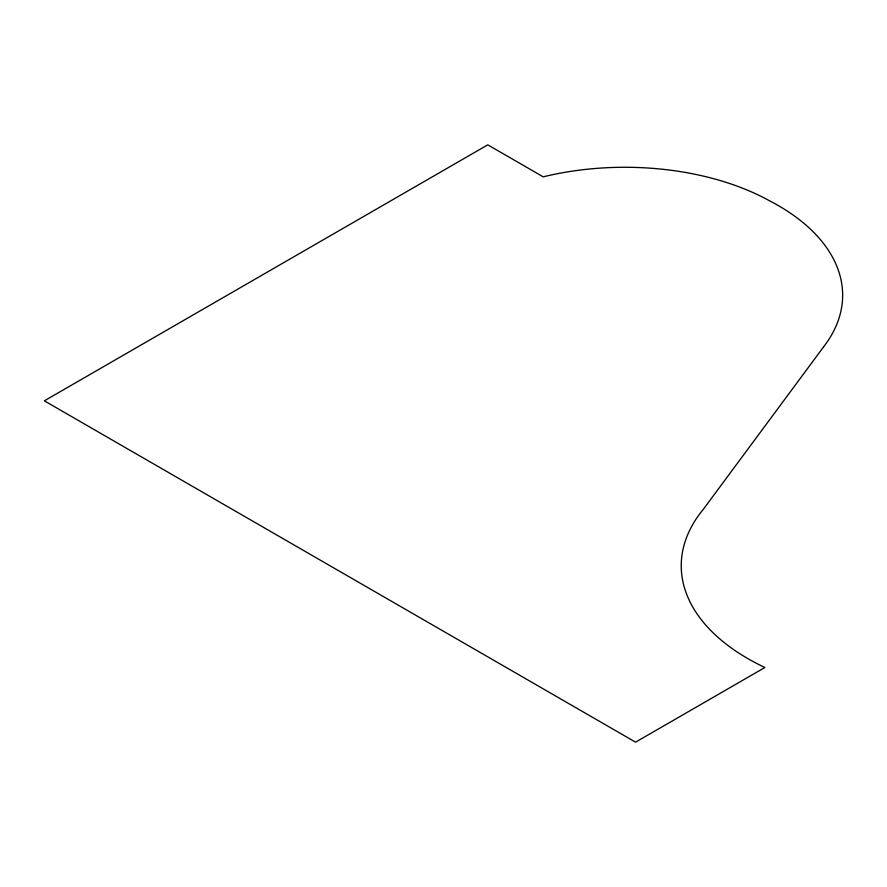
<?xml version="1.0" encoding="UTF-8"?>
<svg xmlns="http://www.w3.org/2000/svg" width="887" height="887" viewBox="0 0 887 887"><rect width="100%" height="100%" fill="white"/><g stroke="black" fill="none" stroke-linecap="round" stroke-linejoin="round"><path stroke-width="1.33" d="M823.535 346.95L703.513 509.06A227.493 131.343 0 0 0 764.893 667.501L635.569 742.164L44.35 400.835L487.761 144.836L543.188 176.835A209.454 120.92 0 0 1 769.417 200.728A219.532 126.752 0 0 1 823.535 346.95"/></g></svg>
